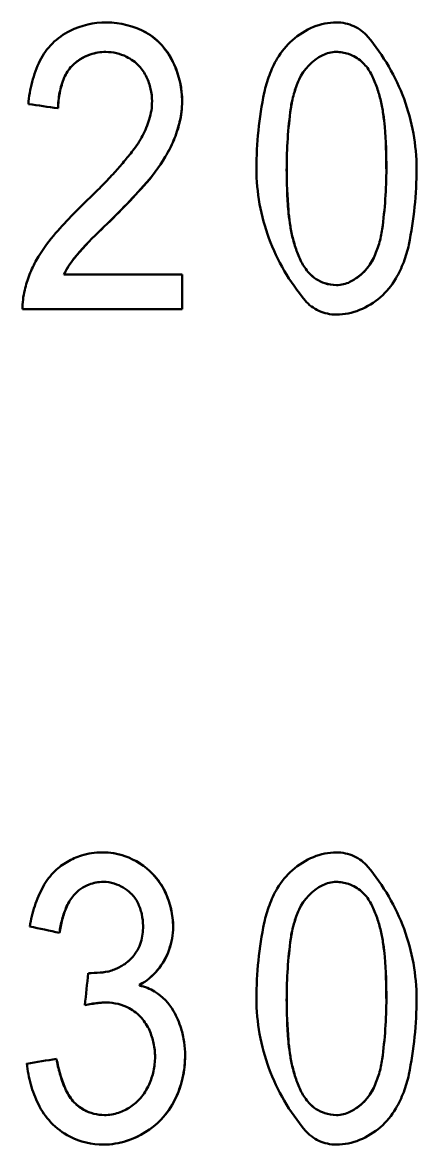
# Model space of a CAD drawing. Header units: millimetres. Extents: x -2015 to 3360, y -4745 to 2376.
# Drawn here: x 922.02 to 926.76, y 1777.64 to 1791.13 of the extents above; entities that cross this region are included whole.
import ezdxf

# ---------------------------------------------------------------- set-up
doc = ezdxf.new("R2010")
doc.units = ezdxf.units.MM
doc.header["$LTSCALE"] = 8
doc.layers.add('Visible (ISO)', color=7, linetype='Continuous', lineweight=50)

msp = doc.modelspace()

# ---------------------------------------------------------------- linework, layer by layer
at = {"layer": 'Visible (ISO)'}
for p, q in [((923.032, 1791.134), (923.031, 1791.134)), ((925.795, 1791.134), (925.795, 1791.134)), ((922.451, 1790.103), (922.449, 1790.103)), ((923.94, 1788.105), (922.521, 1788.105)), ((923.94, 1788.105), (923.94, 1787.686)), ((923.941, 1788.105), (923.94, 1788.105)), ((923.941, 1788.105), (923.941, 1787.686)), ((922.022, 1787.686), (923.94, 1787.686)), ((923.941, 1787.686), (923.94, 1787.686)), ((922.982, 1781.156), (922.98, 1781.156)), ((925.795, 1781.156), (925.795, 1781.156)), ((922.469, 1780.189), (922.467, 1780.189)), ((923.432, 1779.565), (923.43, 1779.565)), ((923.43, 1779.565), (923.43, 1779.555)), ((923.432, 1779.555), (923.43, 1779.555)), ((923.432, 1779.565), (923.432, 1779.555)), ((922.773, 1779.319), (922.771, 1779.319)), ((922.433, 1778.674), (922.431, 1778.674)), ((922.997, 1777.643), (922.995, 1777.643))]:
    msp.add_line(p, q, dxfattribs=at)
for centre, major_axis, ratio, start_param, end_param in [((926.051, 1790.127), (-19.541, 2.58), 0.025565, 1.370213, 1.388801), ((919.912, 1789.375), (0.006, 6.485), 0.999795, 4.713418, 4.790933), ((919.908, 1789.375), (0.006, 6.488), 0.999795, 4.713418, 4.790893), ((931.405, 1789.375), (-0.003, -6.213), 0.999215, 4.712978, 4.793217), ((931.409, 1789.375), (-0.003, -6.216), 0.999215, 4.712978, 4.793175), ((925.778, 1788.262), (-0.354, 0.04), 0.799462, 1.307883, 1.709568), ((925.778, 1788.262), (-0.354, 0.04), 0.800062, 1.308109, 1.709422), ((923.01, 1780.51), (-0.357, 0.042), 0.808121, 4.481961, 4.855315), ((926.15, 1780.227), (-19.807, 4.125), 0.03961, 1.373673, 1.39202), ((923.101, 1780.148), (-0.224, -0.311), 0.90059, 1.676169, 1.956013), ((919.912, 1779.397), (0.006, 6.485), 0.999795, 4.713418, 4.790933), ((919.908, 1779.397), (0.006, 6.488), 0.999795, 4.713418, 4.790893), ((1095.467, 1780.282), (-143.021, -1293.611), 0.131821, 4.727408, 4.727707), ((922.846, 1781.513), (-1.924, -0.232), 0.931827, 1.442276, 1.514808), ((922.908, 1780.349), (-0.685, -0.028), 0.933597, 1.599761, 1.729498), ((922.908, 1780.464), (-0.176, -0.735), 0.986548, 0.300635, 0.389759), ((922.968, 1780.062), (-0.372, -0.007), 0.933288, 1.75277, 1.953927), ((931.405, 1779.397), (-0.003, -6.213), 0.999215, 4.712978, 4.793217), ((931.409, 1779.397), (-0.003, -6.216), 0.999215, 4.712978, 4.793175), ((923.173, 1777.753), (-1.718, 0.154), 0.930702, 4.937886, 5.030563), ((923.176, 1777.5), (-0.999, 1.576), 0.98491, 5.845333, 5.931634), ((923.037, 1778.491), (-0.24, 0.827), 0.987322, 6.004242, 6.124003), ((926.082, 1778.645), (19.623, 3.124), 0.030859, 1.753006, 1.771519), ((925.778, 1778.284), (-0.354, 0.04), 0.799462, 1.307883, 1.709568), ((925.778, 1778.284), (-0.354, 0.04), 0.800062, 1.308109, 1.709422)]:
    msp.add_ellipse(centre, major_axis=major_axis, ratio=ratio, start_param=start_param, end_param=end_param, dxfattribs=at)
for points in [[(922.594, 1791.033), (922.728, 1791.099), (922.879, 1791.134), (923.031, 1791.134)], [(923.031, 1791.134), (923.197, 1791.134), (923.363, 1791.091), (923.506, 1791.012)], [(923.032, 1791.134), (923.198, 1791.134), (923.364, 1791.091), (923.507, 1791.012)], [(922.381, 1790.881), (922.443, 1790.942), (922.515, 1790.993), (922.594, 1791.033)], [(923.506, 1791.012), (923.58, 1790.971), (923.646, 1790.918), (923.7, 1790.855)], [(923.507, 1791.012), (923.581, 1790.971), (923.647, 1790.918), (923.701, 1790.855)], [(922.232, 1790.673), (922.269, 1790.749), (922.32, 1790.82), (922.381, 1790.881)], [(923.7, 1790.855), (923.759, 1790.786), (923.808, 1790.71), (923.844, 1790.629)], [(923.701, 1790.855), (923.76, 1790.786), (923.809, 1790.71), (923.845, 1790.629)], [(922.837, 1790.748), (922.753, 1790.72), (922.677, 1790.672), (922.617, 1790.61)], [(925.631, 1790.741), (925.504, 1790.676), (925.402, 1790.57), (925.346, 1790.446)], [(925.632, 1790.741), (925.504, 1790.676), (925.402, 1790.57), (925.346, 1790.446)], [(926.128, 1790.633), (926.088, 1790.677), (926.039, 1790.712), (925.984, 1790.737)], [(923.845, 1790.629), (923.908, 1790.488), (923.941, 1790.335), (923.941, 1790.182)], [(923.737, 1789.516), (923.663, 1789.393), (923.576, 1789.276), (923.478, 1789.168)], [(923.738, 1789.516), (923.664, 1789.393), (923.577, 1789.276), (923.48, 1789.168)], [(923.48, 1789.168), (923.306, 1788.976), (923.124, 1788.79), (922.935, 1788.611)], [(922.395, 1788.569), (922.532, 1788.728), (922.678, 1788.881), (922.831, 1789.027)], [(922.192, 1788.28), (922.25, 1788.382), (922.318, 1788.479), (922.395, 1788.569)], [(922.934, 1788.611), (922.829, 1788.512), (922.73, 1788.406), (922.64, 1788.294)], [(922.935, 1788.611), (922.83, 1788.512), (922.732, 1788.406), (922.642, 1788.294)], [(925.984, 1788.028), (926.099, 1788.092), (926.191, 1788.19), (926.243, 1788.304)], [(925.465, 1788.122), (925.515, 1788.066), (925.582, 1788.023), (925.656, 1787.999)], [(923.251, 1781.111), (923.38, 1781.067), (923.497, 1780.992), (923.588, 1780.896)], [(923.252, 1781.111), (923.381, 1781.067), (923.498, 1780.992), (923.589, 1780.896)], [(922.269, 1780.743), (922.307, 1780.814), (922.356, 1780.878), (922.415, 1780.934)], [(923.588, 1780.896), (923.647, 1780.832), (923.696, 1780.761), (923.734, 1780.684)], [(923.589, 1780.896), (923.648, 1780.832), (923.698, 1780.761), (923.735, 1780.684)], [(922.824, 1780.77), (922.752, 1780.743), (922.689, 1780.699), (922.641, 1780.642)], [(925.631, 1780.763), (925.504, 1780.698), (925.402, 1780.592), (925.346, 1780.468)], [(925.632, 1780.763), (925.504, 1780.698), (925.402, 1780.592), (925.346, 1780.468)], [(926.128, 1780.655), (926.088, 1780.699), (926.039, 1780.734), (925.984, 1780.759)], [(923.735, 1780.684), (923.799, 1780.551), (923.833, 1780.405), (923.833, 1780.259)], [(923.646, 1779.742), (923.588, 1779.67), (923.514, 1779.609), (923.43, 1779.565)], [(923.648, 1779.742), (923.59, 1779.67), (923.516, 1779.609), (923.432, 1779.565)], [(923.608, 1779.483), (923.705, 1779.425), (923.785, 1779.343), (923.838, 1779.248)], [(923.609, 1779.483), (923.706, 1779.425), (923.786, 1779.343), (923.839, 1779.248)], [(923.305, 1779.282), (923.222, 1779.327), (923.126, 1779.351), (923.03, 1779.351)], [(923.977, 1778.711), (923.977, 1778.53), (923.935, 1778.349), (923.855, 1778.183)], [(925.984, 1778.05), (926.099, 1778.114), (926.191, 1778.212), (926.243, 1778.326)], [(923.854, 1778.183), (923.812, 1778.096), (923.755, 1778.015), (923.687, 1777.944)], [(923.855, 1778.183), (923.813, 1778.096), (923.756, 1778.015), (923.688, 1777.944)], [(922.364, 1777.91), (922.303, 1777.976), (922.252, 1778.05), (922.213, 1778.129)], [(922.76, 1778.061), (922.834, 1778.02), (922.921, 1777.998), (923.008, 1777.998)], [(925.465, 1778.144), (925.515, 1778.088), (925.582, 1778.045), (925.656, 1778.021)], [(922.591, 1777.739), (922.505, 1777.783), (922.428, 1777.841), (922.364, 1777.91)], [(923.687, 1777.944), (923.575, 1777.828), (923.431, 1777.739), (923.274, 1777.687)], [(923.688, 1777.944), (923.576, 1777.828), (923.433, 1777.739), (923.275, 1777.687)], [(922.995, 1777.643), (922.855, 1777.643), (922.714, 1777.677), (922.591, 1777.739)]]:
    msp.add_open_spline(points, degree=3, dxfattribs=at)
for points, knots in [([(925.519, 1791.079), (925.562, 1791.097), (925.608, 1791.11), (925.7, 1791.129), (925.747, 1791.134), (925.795, 1791.134)], [0, 0, 0, 0, 0.014091, 0.014091, 0.02827231, 0.02827231, 0.02827231, 0.02827231]), ([(925.795, 1791.134), (925.831, 1791.134), (925.867, 1791.13), (925.938, 1791.115), (925.972, 1791.103), (926.037, 1791.074), (926.068, 1791.056), (926.124, 1791.013), (926.15, 1790.989), (926.172, 1790.962)], [0, 0, 0, 0, 0.01087225, 0.01087225, 0.02166283, 0.02166283, 0.03231179, 0.03231179, 0.04278236, 0.04278236, 0.04278236, 0.04278236]), ([(925.083, 1790.699), (925.131, 1790.783), (925.194, 1790.858), (925.342, 1790.987), (925.427, 1791.04), (925.519, 1791.079)], [0, 0, 0, 0, 0.02907119, 0.02907119, 0.05883924, 0.05883924, 0.05883924, 0.05883924]), ([(926.172, 1790.962), (926.266, 1790.85), (926.35, 1790.73), (926.496, 1790.479), (926.557, 1790.349), (926.657, 1790.079), (926.694, 1789.941), (926.745, 1789.66), (926.758, 1789.518), (926.758, 1789.375)], [0, 0, 0, 0, 0.043807, 0.043807, 0.0870851, 0.0870851, 0.1299533, 0.1299533, 0.172765, 0.172765, 0.172765, 0.172765]), ([(922.836, 1790.748), (922.794, 1790.734), (922.754, 1790.715), (922.68, 1790.668), (922.645, 1790.641), (922.615, 1790.61)], [0, 0, 0, 0, 0.01338593, 0.01338593, 0.02654888, 0.02654888, 0.02654888, 0.02654888]), ([(923.022, 1790.779), (922.99, 1790.779), (922.959, 1790.777), (922.896, 1790.766), (922.865, 1790.759), (922.836, 1790.748)], [0, 0, 0, 0, 0.00962828, 0.00962828, 0.01921426, 0.01921426, 0.01921426, 0.01921426]), ([(923.022, 1790.779), (922.991, 1790.779), (922.96, 1790.777), (922.898, 1790.766), (922.867, 1790.759), (922.837, 1790.748)], [0.0001548, 0.0001548, 0.0001548, 0.0001548, 0.00962323, 0.00962323, 0.01920444, 0.01920444, 0.01920444, 0.01920444]), ([(923.273, 1790.721), (923.235, 1790.74), (923.194, 1790.754), (923.109, 1790.774), (923.065, 1790.779), (923.022, 1790.779)], [0, 0, 0, 0, 0.01308837, 0.01308837, 0.02628529, 0.02628529, 0.02628529, 0.02628529]), ([(923.421, 1790.611), (923.4, 1790.634), (923.377, 1790.654), (923.328, 1790.691), (923.301, 1790.707), (923.273, 1790.721)], [0, 0, 0, 0, 0.00923096, 0.00923096, 0.01858811, 0.01858811, 0.01858811, 0.01858811]), ([(925.792, 1790.779), (925.764, 1790.779), (925.736, 1790.776), (925.682, 1790.763), (925.656, 1790.754), (925.631, 1790.741)], [0, 0, 0, 0, 0.00835341, 0.00835341, 0.01663391, 0.01663391, 0.01663391, 0.01663391]), ([(925.792, 1790.779), (925.764, 1790.779), (925.736, 1790.776), (925.682, 1790.763), (925.656, 1790.754), (925.632, 1790.741)], [0, 0, 0, 0, 0.00834912, 0.00834912, 0.01662582, 0.01662582, 0.01662582, 0.01662582]), ([(925.94, 1790.755), (925.916, 1790.763), (925.892, 1790.769), (925.842, 1790.777), (925.817, 1790.779), (925.792, 1790.779)], [0, 0, 0, 0, 0.00749917, 0.00749917, 0.01503178, 0.01503178, 0.01503178, 0.01503178]), ([(926.128, 1790.633), (926.103, 1790.661), (926.074, 1790.685), (926.01, 1790.726), (925.976, 1790.743), (925.94, 1790.755)], [0, 0, 0, 0, 0.01121573, 0.01121573, 0.02263574, 0.02263574, 0.02263574, 0.02263574]), ([(922.093, 1790.151), (922.099, 1790.241), (922.114, 1790.331), (922.161, 1790.506), (922.193, 1790.591), (922.232, 1790.673)], [0, 0, 0, 0, 0.02710027, 0.02710027, 0.05439529, 0.05439529, 0.05439529, 0.05439529]), ([(922.615, 1790.61), (922.596, 1790.589), (922.578, 1790.567), (922.547, 1790.52), (922.534, 1790.496), (922.523, 1790.47)], [0, 0, 0, 0, 0.00850031, 0.00850031, 0.01688808, 0.01688808, 0.01688808, 0.01688808]), ([(922.617, 1790.61), (922.597, 1790.589), (922.58, 1790.567), (922.549, 1790.52), (922.536, 1790.496), (922.525, 1790.47)], [0, 0, 0, 0, 0.00849854, 0.00849854, 0.01688529, 0.01688529, 0.01688529, 0.01688529]), ([(923.513, 1790.477), (923.502, 1790.501), (923.488, 1790.525), (923.457, 1790.57), (923.44, 1790.591), (923.421, 1790.611)], [0, 0, 0, 0, 0.00815574, 0.00815574, 0.01640368, 0.01640368, 0.01640368, 0.01640368]), ([(923.94, 1790.182), (923.94, 1790.259), (923.932, 1790.336), (923.899, 1790.486), (923.875, 1790.559), (923.844, 1790.629)], [-0.04608364, -0.04608364, -0.04608364, -0.04608364, -0.02304046, -0.02304046, 0, 0, 0, 0]), ([(924.927, 1790.288), (924.942, 1790.36), (924.963, 1790.43), (925.015, 1790.568), (925.046, 1790.635), (925.083, 1790.699)], [0, 0, 0, 0, 0.02195878, 0.02195878, 0.04409052, 0.04409052, 0.04409052, 0.04409052]), ([(926.22, 1790.499), (926.208, 1790.523), (926.194, 1790.547), (926.164, 1790.592), (926.147, 1790.613), (926.128, 1790.633)], [0, 0, 0, 0, 0.00814539, 0.00814539, 0.01637582, 0.01637582, 0.01637582, 0.01637582]), ([(926.22, 1790.499), (926.208, 1790.523), (926.194, 1790.547), (926.164, 1790.592), (926.146, 1790.613), (926.128, 1790.633)], [0, 0, 0, 0, 0.00814431, 0.00814431, 0.0163731, 0.0163731, 0.0163731, 0.0163731]), ([(922.523, 1790.47), (922.499, 1790.412), (922.481, 1790.351), (922.456, 1790.228), (922.45, 1790.165), (922.449, 1790.103)], [0, 0, 0, 0, 0.0189399, 0.0189399, 0.03777382, 0.03777382, 0.03777382, 0.03777382]), ([(922.525, 1790.47), (922.501, 1790.412), (922.483, 1790.351), (922.458, 1790.228), (922.451, 1790.165), (922.451, 1790.103)], [0, 0, 0, 0, 0.01893879, 0.01893879, 0.03777238, 0.03777238, 0.03777238, 0.03777238]), ([(923.579, 1790.187), (923.579, 1790.237), (923.574, 1790.286), (923.551, 1790.384), (923.535, 1790.432), (923.513, 1790.477)], [0, 0, 0, 0, 0.01497135, 0.01497135, 0.03004836, 0.03004836, 0.03004836, 0.03004836]), ([(925.346, 1790.446), (925.321, 1790.39), (925.3, 1790.333), (925.267, 1790.217), (925.254, 1790.157), (925.246, 1790.098)], [0, 0, 0, 0, 0.0182188, 0.0182188, 0.03633571, 0.03633571, 0.03633571, 0.03633571]), ([(925.346, 1790.446), (925.322, 1790.39), (925.301, 1790.333), (925.267, 1790.217), (925.255, 1790.157), (925.247, 1790.098)], [0, 0, 0, 0, 0.01821749, 0.01821749, 0.03633384, 0.03633384, 0.03633384, 0.03633384]), ([(926.328, 1790.19), (926.316, 1790.244), (926.301, 1790.296), (926.265, 1790.399), (926.244, 1790.45), (926.22, 1790.499)], [0, 0, 0, 0, 0.01633595, 0.01633595, 0.03276173, 0.03276173, 0.03276173, 0.03276173]), ([(926.328, 1790.19), (926.316, 1790.244), (926.301, 1790.296), (926.265, 1790.399), (926.244, 1790.45), (926.22, 1790.499)], [0, 0, 0, 0, 0.01633527, 0.01633527, 0.03275973, 0.03275973, 0.03275973, 0.03275973]), ([(923.546, 1789.968), (923.557, 1790.004), (923.565, 1790.04), (923.577, 1790.113), (923.579, 1790.15), (923.579, 1790.187)], [0, 0, 0, 0, 0.01110487, 0.01110487, 0.02217261, 0.02217261, 0.02217261, 0.02217261]), ([(923.909, 1789.928), (923.91, 1789.935), (923.912, 1789.943), (923.931, 1790.026), (923.94, 1790.104), (923.94, 1790.182)], [-0.02572457, -0.02572457, -0.02572457, -0.02572457, -0.02338672, -0.02338672, 0, 0, 0, 0]), ([(923.941, 1790.182), (923.941, 1790.139), (923.938, 1790.096), (923.928, 1790.011), (923.92, 1789.969), (923.91, 1789.928)], [0, 0, 0, 0, 0.01285778, 0.01285778, 0.02571522, 0.02571522, 0.02571522, 0.02571522]), ([(924.834, 1789.375), (924.834, 1789.528), (924.842, 1789.681), (924.873, 1789.986), (924.896, 1790.138), (924.927, 1790.288)], [0, 0, 0, 0, 0.04594796, 0.04594796, 0.09196619, 0.09196619, 0.09196619, 0.09196619]), ([(926.375, 1789.877), (926.371, 1789.93), (926.365, 1789.982), (926.35, 1790.087), (926.34, 1790.139), (926.328, 1790.19)], [0, 0, 0, 0, 0.01585173, 0.01585173, 0.03170337, 0.03170337, 0.03170337, 0.03170337]), ([(926.375, 1789.877), (926.371, 1789.93), (926.365, 1789.982), (926.349, 1790.087), (926.34, 1790.139), (926.328, 1790.19)], [0, 0, 0, 0, 0.01585153, 0.01585153, 0.03170296, 0.03170296, 0.03170296, 0.03170296]), ([(925.246, 1790.098), (925.23, 1789.978), (925.217, 1789.858), (925.201, 1789.617), (925.197, 1789.496), (925.197, 1789.375)], [0, 0, 0, 0, 0.0362469, 0.0362469, 0.07249386, 0.07249386, 0.07249386, 0.07249386]), ([(925.247, 1790.098), (925.23, 1789.978), (925.218, 1789.858), (925.201, 1789.617), (925.197, 1789.496), (925.197, 1789.375)], [0, 0, 0, 0, 0.03624663, 0.03624663, 0.07249332, 0.07249332, 0.07249332, 0.07249332]), ([(923.349, 1789.593), (923.393, 1789.649), (923.432, 1789.709), (923.498, 1789.835), (923.525, 1789.901), (923.546, 1789.968)], [0, 0, 0, 0, 0.02148823, 0.02148823, 0.04273444, 0.04273444, 0.04273444, 0.04273444]), ([(923.909, 1789.928), (923.891, 1789.856), (923.867, 1789.785), (923.81, 1789.647), (923.776, 1789.581), (923.737, 1789.516)], [0, 0, 0, 0, 0.02228435, 0.02228435, 0.04474709, 0.04474709, 0.04474709, 0.04474709]), ([(923.91, 1789.928), (923.892, 1789.856), (923.868, 1789.785), (923.811, 1789.647), (923.777, 1789.581), (923.738, 1789.516)], [0, 0, 0, 0, 0.02228313, 0.02228313, 0.04474331, 0.04474331, 0.04474331, 0.04474331]), ([(923.129, 1789.331), (923.167, 1789.373), (923.204, 1789.416), (923.278, 1789.504), (923.314, 1789.548), (923.349, 1789.593)], [0, 0, 0, 0, 0.0171785, 0.0171785, 0.03435672, 0.03435672, 0.03435672, 0.03435672]), ([(925.418, 1787.792), (925.325, 1787.904), (925.241, 1788.023), (925.096, 1788.274), (925.034, 1788.404), (924.935, 1788.673), (924.897, 1788.81), (924.847, 1789.091), (924.834, 1789.233), (924.834, 1789.375)], [0, 0, 0, 0, 0.0436851, 0.0436851, 0.0868429, 0.0868429, 0.129592, 0.129592, 0.1722832, 0.1722832, 0.1722832, 0.1722832]), ([(926.345, 1788.648), (926.361, 1788.768), (926.374, 1788.889), (926.391, 1789.132), (926.395, 1789.253), (926.395, 1789.375)], [0, 0, 0, 0, 0.0364797, 0.0364797, 0.07295946, 0.07295946, 0.07295946, 0.07295946]), ([(926.345, 1788.648), (926.361, 1788.768), (926.374, 1788.889), (926.39, 1789.132), (926.395, 1789.253), (926.395, 1789.375)], [0, 0, 0, 0, 0.03647941, 0.03647941, 0.0729589, 0.0729589, 0.0729589, 0.0729589]), ([(926.758, 1789.375), (926.758, 1789.222), (926.75, 1789.069), (926.719, 1788.764), (926.696, 1788.613), (926.665, 1788.462)], [0, 0, 0, 0, 0.04591624, 0.04591624, 0.09190288, 0.09190288, 0.09190288, 0.09190288]), ([(922.831, 1789.027), (922.883, 1789.076), (922.934, 1789.126), (923.033, 1789.227), (923.081, 1789.279), (923.129, 1789.331)], [0, 0, 0, 0, 0.02143745, 0.02143745, 0.04281562, 0.04281562, 0.04281562, 0.04281562]), ([(923.478, 1789.168), (923.391, 1789.072), (923.302, 1788.977), (923.121, 1788.792), (923.028, 1788.701), (922.934, 1788.611)], [0, 0, 0, 0, 0.03910221, 0.03910221, 0.07833304, 0.07833304, 0.07833304, 0.07833304]), ([(925.217, 1788.877), (925.221, 1788.825), (925.227, 1788.773), (925.243, 1788.669), (925.253, 1788.617), (925.264, 1788.566)], [0, 0, 0, 0, 0.01574971, 0.01574971, 0.03149932, 0.03149932, 0.03149932, 0.03149932]), ([(925.217, 1788.877), (925.222, 1788.825), (925.228, 1788.773), (925.243, 1788.669), (925.253, 1788.617), (925.265, 1788.566)], [0, 0, 0, 0, 0.0157495, 0.0157495, 0.0314989, 0.0314989, 0.0314989, 0.0314989]), ([(925.264, 1788.566), (925.276, 1788.513), (925.291, 1788.46), (925.328, 1788.357), (925.349, 1788.306), (925.373, 1788.257)], [0, 0, 0, 0, 0.01636565, 0.01636565, 0.03281947, 0.03281947, 0.03281947, 0.03281947]), ([(925.265, 1788.566), (925.277, 1788.513), (925.292, 1788.46), (925.328, 1788.357), (925.349, 1788.306), (925.373, 1788.257)], [0, 0, 0, 0, 0.01636497, 0.01636497, 0.03281748, 0.03281748, 0.03281748, 0.03281748]), ([(926.243, 1788.304), (926.269, 1788.358), (926.29, 1788.415), (926.324, 1788.53), (926.336, 1788.588), (926.345, 1788.648)], [0, 0, 0, 0, 0.01805894, 0.01805894, 0.03601173, 0.03601173, 0.03601173, 0.03601173]), ([(926.244, 1788.304), (926.269, 1788.358), (926.29, 1788.415), (926.324, 1788.53), (926.337, 1788.588), (926.345, 1788.648)], [0, 0, 0, 0, 0.0180603, 0.0180603, 0.03601367, 0.03601367, 0.03601367, 0.03601367]), ([(926.665, 1788.462), (926.65, 1788.391), (926.629, 1788.321), (926.577, 1788.184), (926.546, 1788.118), (926.509, 1788.054)], [0, 0, 0, 0, 0.02187074, 0.02187074, 0.0439155, 0.0439155, 0.0439155, 0.0439155]), ([(922.64, 1788.294), (922.617, 1788.265), (922.595, 1788.235), (922.555, 1788.171), (922.537, 1788.138), (922.521, 1788.105)], [0, 0, 0, 0, 0.01133167, 0.01133167, 0.02256835, 0.02256835, 0.02256835, 0.02256835]), ([(922.642, 1788.294), (922.618, 1788.265), (922.596, 1788.235), (922.556, 1788.171), (922.538, 1788.138), (922.523, 1788.105)], [0, 0, 0, 0, 0.0113296, 0.0113296, 0.02256486, 0.02256486, 0.02256486, 0.02256486]), ([(925.958, 1788.014), (926.02, 1788.045), (926.078, 1788.087), (926.175, 1788.185), (926.215, 1788.242), (926.244, 1788.304)], [0, 0, 0, 0, 0.02103243, 0.02103243, 0.04155381, 0.04155381, 0.04155381, 0.04155381]), ([(922.049, 1787.915), (922.064, 1787.979), (922.083, 1788.041), (922.131, 1788.163), (922.16, 1788.223), (922.192, 1788.28)], [0, 0, 0, 0, 0.01964916, 0.01964916, 0.03944538, 0.03944538, 0.03944538, 0.03944538]), ([(925.373, 1788.257), (925.385, 1788.232), (925.398, 1788.209), (925.429, 1788.164), (925.446, 1788.142), (925.465, 1788.122)], [0, 0, 0, 0, 0.00816866, 0.00816866, 0.016422, 0.016422, 0.016422, 0.016422]), ([(925.373, 1788.257), (925.385, 1788.232), (925.399, 1788.209), (925.429, 1788.164), (925.446, 1788.142), (925.465, 1788.122)], [0, 0, 0, 0, 0.00816759, 0.00816759, 0.01641929, 0.01641929, 0.01641929, 0.01641929]), ([(925.465, 1788.122), (925.49, 1788.094), (925.519, 1788.069), (925.584, 1788.028), (925.619, 1788.011), (925.655, 1787.999)], [0, 0, 0, 0, 0.01135824, 0.01135824, 0.0229261, 0.0229261, 0.0229261, 0.0229261]), ([(926.509, 1788.054), (926.461, 1787.97), (926.398, 1787.895), (926.25, 1787.767), (926.165, 1787.715), (926.073, 1787.677)], [0, 0, 0, 0, 0.02895113, 0.02895113, 0.05859624, 0.05859624, 0.05859624, 0.05859624]), ([(922.022, 1787.686), (922.022, 1787.724), (922.024, 1787.763), (922.033, 1787.84), (922.04, 1787.878), (922.049, 1787.915)], [0, 0, 0, 0, 0.01157759, 0.01157759, 0.02315493, 0.02315493, 0.02315493, 0.02315493]), ([(925.796, 1787.976), (925.824, 1787.976), (925.852, 1787.979), (925.906, 1787.992), (925.933, 1788.001), (925.958, 1788.014)], [0, 0, 0, 0, 0.00840975, 0.00840975, 0.01674845, 0.01674845, 0.01674845, 0.01674845]), ([(925.795, 1787.621), (925.759, 1787.621), (925.722, 1787.625), (925.652, 1787.64), (925.618, 1787.652), (925.553, 1787.681), (925.522, 1787.699), (925.466, 1787.741), (925.44, 1787.765), (925.418, 1787.792)], [0, 0, 0, 0, 0.01084531, 0.01084531, 0.02160922, 0.02160922, 0.03223192, 0.03223192, 0.04267677, 0.04267677, 0.04267677, 0.04267677]), ([(926.073, 1787.677), (926.029, 1787.658), (925.984, 1787.645), (925.89, 1787.626), (925.842, 1787.621), (925.795, 1787.621)], [0, 0, 0, 0, 0.0142434, 0.0142434, 0.02857688, 0.02857688, 0.02857688, 0.02857688]), ([(922.73, 1781.117), (922.77, 1781.13), (922.812, 1781.14), (922.895, 1781.152), (922.938, 1781.156), (922.98, 1781.156)], [0, 0, 0, 0, 0.01282354, 0.01282354, 0.02569586, 0.02569586, 0.02569586, 0.02569586]), ([(922.98, 1781.156), (923.026, 1781.156), (923.072, 1781.152), (923.163, 1781.137), (923.208, 1781.126), (923.251, 1781.111)], [0, 0, 0, 0, 0.01397682, 0.01397682, 0.02789248, 0.02789248, 0.02789248, 0.02789248]), ([(922.982, 1781.156), (923.028, 1781.156), (923.074, 1781.152), (923.164, 1781.137), (923.209, 1781.126), (923.252, 1781.111)], [0, 0, 0, 0, 0.01396928, 0.01396928, 0.02787779, 0.02787779, 0.02787779, 0.02787779]), ([(925.519, 1781.1), (925.562, 1781.119), (925.608, 1781.132), (925.7, 1781.151), (925.747, 1781.156), (925.795, 1781.156)], [0, 0, 0, 0, 0.014091, 0.014091, 0.02827231, 0.02827231, 0.02827231, 0.02827231]), ([(925.795, 1781.156), (925.831, 1781.156), (925.867, 1781.152), (925.938, 1781.137), (925.972, 1781.125), (926.037, 1781.096), (926.068, 1781.078), (926.124, 1781.035), (926.15, 1781.011), (926.172, 1780.984)], [0, 0, 0, 0, 0.01087225, 0.01087225, 0.02166283, 0.02166283, 0.03231179, 0.03231179, 0.04278236, 0.04278236, 0.04278236, 0.04278236]), ([(922.415, 1780.934), (922.459, 1780.976), (922.509, 1781.012), (922.615, 1781.074), (922.671, 1781.099), (922.73, 1781.117)], [0, 0, 0, 0, 0.01843713, 0.01843713, 0.03716213, 0.03716213, 0.03716213, 0.03716213]), ([(925.083, 1780.721), (925.131, 1780.805), (925.194, 1780.88), (925.342, 1781.009), (925.427, 1781.062), (925.519, 1781.1)], [0, 0, 0, 0, 0.02907119, 0.02907119, 0.05883924, 0.05883924, 0.05883924, 0.05883924]), ([(926.172, 1780.984), (926.266, 1780.872), (926.35, 1780.752), (926.496, 1780.501), (926.557, 1780.371), (926.657, 1780.101), (926.694, 1779.963), (926.745, 1779.682), (926.758, 1779.54), (926.758, 1779.397)], [0, 0, 0, 0, 0.043807, 0.043807, 0.0870851, 0.0870851, 0.1299533, 0.1299533, 0.172765, 0.172765, 0.172765, 0.172765]), ([(922.111, 1780.266), (922.124, 1780.349), (922.143, 1780.431), (922.197, 1780.591), (922.23, 1780.669), (922.269, 1780.743)], [0, 0, 0, 0, 0.02523531, 0.02523531, 0.05066404, 0.05066404, 0.05066404, 0.05066404]), ([(922.822, 1780.77), (922.787, 1780.757), (922.753, 1780.739), (922.691, 1780.696), (922.663, 1780.671), (922.639, 1780.642)], [0, 0, 0, 0, 0.01151194, 0.01151194, 0.0228154, 0.0228154, 0.0228154, 0.0228154]), ([(922.992, 1780.801), (922.963, 1780.801), (922.934, 1780.799), (922.877, 1780.788), (922.849, 1780.78), (922.822, 1780.77)], [0, 0, 0, 0, 0.0087998, 0.0087998, 0.01755318, 0.01755318, 0.01755318, 0.01755318]), ([(922.992, 1780.801), (922.964, 1780.801), (922.935, 1780.798), (922.879, 1780.788), (922.851, 1780.78), (922.824, 1780.77)], [0.00015641, 0.00015641, 0.00015641, 0.00015641, 0.00879522, 0.00879522, 0.01754432, 0.01754432, 0.01754432, 0.01754432]), ([(923.326, 1780.662), (923.298, 1780.689), (923.266, 1780.713), (923.198, 1780.753), (923.162, 1780.769), (923.124, 1780.781)], [0, 0, 0, 0, 0.0118357, 0.0118357, 0.02386304, 0.02386304, 0.02386304, 0.02386304]), ([(925.792, 1780.801), (925.764, 1780.801), (925.736, 1780.798), (925.682, 1780.785), (925.656, 1780.775), (925.631, 1780.763)], [0, 0, 0, 0, 0.00835341, 0.00835341, 0.01663391, 0.01663391, 0.01663391, 0.01663391]), ([(925.792, 1780.801), (925.764, 1780.801), (925.736, 1780.798), (925.682, 1780.785), (925.656, 1780.775), (925.632, 1780.763)], [0, 0, 0, 0, 0.00834912, 0.00834912, 0.01662582, 0.01662582, 0.01662582, 0.01662582]), ([(925.94, 1780.777), (925.916, 1780.785), (925.892, 1780.791), (925.842, 1780.799), (925.817, 1780.801), (925.792, 1780.801)], [0, 0, 0, 0, 0.00749917, 0.00749917, 0.01503178, 0.01503178, 0.01503178, 0.01503178]), ([(926.128, 1780.655), (926.103, 1780.683), (926.074, 1780.707), (926.01, 1780.748), (925.976, 1780.765), (925.94, 1780.777)], [0, 0, 0, 0, 0.01121573, 0.01121573, 0.02263574, 0.02263574, 0.02263574, 0.02263574]), ([(922.639, 1780.642), (922.621, 1780.622), (922.605, 1780.6), (922.576, 1780.554), (922.564, 1780.53), (922.553, 1780.505)], [0, 0, 0, 0, 0.00822229, 0.00822229, 0.01635883, 0.01635883, 0.01635883, 0.01635883]), ([(922.641, 1780.642), (922.623, 1780.622), (922.607, 1780.6), (922.578, 1780.554), (922.565, 1780.53), (922.555, 1780.505)], [0, 0, 0, 0, 0.00822075, 0.00822075, 0.01635632, 0.01635632, 0.01635632, 0.01635632]), ([(923.407, 1780.551), (923.397, 1780.572), (923.385, 1780.592), (923.358, 1780.629), (923.343, 1780.646), (923.326, 1780.662)], [0, 0, 0, 0, 0.00685956, 0.00685956, 0.01380998, 0.01380998, 0.01380998, 0.01380998]), ([(923.734, 1780.684), (923.766, 1780.618), (923.79, 1780.548), (923.823, 1780.405), (923.832, 1780.332), (923.832, 1780.259)], [0, 0, 0, 0, 0.02210341, 0.02210341, 0.04404756, 0.04404756, 0.04404756, 0.04404756]), ([(924.927, 1780.31), (924.942, 1780.382), (924.963, 1780.452), (925.015, 1780.59), (925.046, 1780.657), (925.083, 1780.721)], [0, 0, 0, 0, 0.02195878, 0.02195878, 0.04409052, 0.04409052, 0.04409052, 0.04409052]), ([(926.22, 1780.521), (926.208, 1780.545), (926.194, 1780.569), (926.164, 1780.614), (926.147, 1780.635), (926.128, 1780.655)], [0, 0, 0, 0, 0.00814539, 0.00814539, 0.01637582, 0.01637582, 0.01637582, 0.01637582]), ([(926.22, 1780.521), (926.208, 1780.545), (926.194, 1780.569), (926.164, 1780.614), (926.146, 1780.635), (926.128, 1780.655)], [0, 0, 0, 0, 0.00814431, 0.00814431, 0.0163731, 0.0163731, 0.0163731, 0.0163731]), ([(922.553, 1780.505), (922.531, 1780.454), (922.513, 1780.403), (922.484, 1780.297), (922.474, 1780.243), (922.467, 1780.189)], [0, 0, 0, 0, 0.01649084, 0.01649084, 0.03289063, 0.03289063, 0.03289063, 0.03289063]), ([(922.555, 1780.505), (922.533, 1780.454), (922.515, 1780.403), (922.486, 1780.297), (922.476, 1780.243), (922.469, 1780.189)], [0, 0, 0, 0, 0.01648973, 0.01648973, 0.03288907, 0.03288907, 0.03288907, 0.03288907]), ([(923.471, 1780.271), (923.471, 1780.319), (923.466, 1780.367), (923.444, 1780.462), (923.428, 1780.508), (923.407, 1780.551)], [0, 0, 0, 0, 0.0144741, 0.0144741, 0.02905223, 0.02905223, 0.02905223, 0.02905223]), ([(925.346, 1780.468), (925.321, 1780.412), (925.3, 1780.355), (925.267, 1780.239), (925.254, 1780.179), (925.246, 1780.12)], [0, 0, 0, 0, 0.0182188, 0.0182188, 0.03633571, 0.03633571, 0.03633571, 0.03633571]), ([(925.346, 1780.468), (925.322, 1780.412), (925.301, 1780.355), (925.267, 1780.239), (925.255, 1780.179), (925.247, 1780.12)], [0, 0, 0, 0, 0.01821749, 0.01821749, 0.03633384, 0.03633384, 0.03633384, 0.03633384]), ([(926.328, 1780.212), (926.316, 1780.265), (926.301, 1780.318), (926.265, 1780.421), (926.244, 1780.472), (926.22, 1780.521)], [0, 0, 0, 0, 0.01633595, 0.01633595, 0.03276173, 0.03276173, 0.03276173, 0.03276173]), ([(926.328, 1780.212), (926.316, 1780.265), (926.301, 1780.318), (926.265, 1780.421), (926.244, 1780.472), (926.22, 1780.521)], [0, 0, 0, 0, 0.01633527, 0.01633527, 0.03275973, 0.03275973, 0.03275973, 0.03275973]), ([(923.445, 1780.078), (923.453, 1780.109), (923.46, 1780.141), (923.469, 1780.206), (923.471, 1780.238), (923.471, 1780.271)], [0, 0, 0, 0, 0.00978658, 0.00978658, 0.01957357, 0.01957357, 0.01957357, 0.01957357]), ([(923.832, 1780.259), (923.832, 1780.166), (923.815, 1780.074), (923.752, 1779.898), (923.705, 1779.815), (923.646, 1779.742)], [0, 0, 0, 0, 0.0278509, 0.0278509, 0.05611631, 0.05611631, 0.05611631, 0.05611631]), ([(923.833, 1780.259), (923.833, 1780.166), (923.817, 1780.074), (923.754, 1779.898), (923.707, 1779.815), (923.648, 1779.742)], [0, 0, 0, 0, 0.02785013, 0.02785013, 0.05611191, 0.05611191, 0.05611191, 0.05611191]), ([(924.834, 1779.397), (924.834, 1779.55), (924.842, 1779.703), (924.873, 1780.008), (924.896, 1780.16), (924.927, 1780.31)], [0, 0, 0, 0, 0.04594796, 0.04594796, 0.09196619, 0.09196619, 0.09196619, 0.09196619]), ([(926.375, 1779.899), (926.371, 1779.952), (926.365, 1780.004), (926.35, 1780.109), (926.34, 1780.161), (926.328, 1780.212)], [0, 0, 0, 0, 0.01585173, 0.01585173, 0.03170337, 0.03170337, 0.03170337, 0.03170337]), ([(926.375, 1779.899), (926.371, 1779.952), (926.365, 1780.004), (926.349, 1780.109), (926.34, 1780.161), (926.328, 1780.212)], [0, 0, 0, 0, 0.01585153, 0.01585153, 0.03170296, 0.03170296, 0.03170296, 0.03170296]), ([(925.246, 1780.12), (925.23, 1780), (925.217, 1779.88), (925.201, 1779.639), (925.197, 1779.518), (925.197, 1779.397)], [0, 0, 0, 0, 0.0362469, 0.0362469, 0.07249386, 0.07249386, 0.07249386, 0.07249386]), ([(925.247, 1780.12), (925.23, 1780), (925.218, 1779.88), (925.201, 1779.639), (925.197, 1779.518), (925.197, 1779.397)], [0, 0, 0, 0, 0.03624663, 0.03624663, 0.07249332, 0.07249332, 0.07249332, 0.07249332]), ([(923.306, 1779.858), (923.325, 1779.876), (923.343, 1779.895), (923.375, 1779.936), (923.39, 1779.958), (923.403, 1779.98)], [0, 0, 0, 0, 0.00791273, 0.00791273, 0.01574027, 0.01574027, 0.01574027, 0.01574027]), ([(923.113, 1779.742), (923.133, 1779.751), (923.153, 1779.759), (923.192, 1779.779), (923.211, 1779.789), (923.23, 1779.8)], [0, 0, 0, 0, 0.00660493, 0.00660493, 0.01320999, 0.01320999, 0.01320999, 0.01320999]), ([(923.23, 1779.8), (923.244, 1779.809), (923.257, 1779.817), (923.282, 1779.837), (923.294, 1779.847), (923.306, 1779.858)], [0, 0, 0, 0, 0.004774326, 0.004774326, 0.009548998, 0.009548998, 0.009548998, 0.009548998]), ([(923.43, 1779.555), (923.462, 1779.548), (923.492, 1779.538), (923.552, 1779.514), (923.581, 1779.5), (923.608, 1779.483)], [0, 0, 0, 0, 0.00973239, 0.00973239, 0.01937489, 0.01937489, 0.01937489, 0.01937489]), ([(923.432, 1779.555), (923.463, 1779.548), (923.494, 1779.538), (923.553, 1779.514), (923.582, 1779.5), (923.609, 1779.483)], [0, 0, 0, 0, 0.00972764, 0.00972764, 0.01936604, 0.01936604, 0.01936604, 0.01936604]), ([(925.418, 1777.814), (925.325, 1777.926), (925.241, 1778.045), (925.096, 1778.296), (925.034, 1778.426), (924.935, 1778.695), (924.897, 1778.832), (924.847, 1779.113), (924.834, 1779.255), (924.834, 1779.397)], [0, 0, 0, 0, 0.0436851, 0.0436851, 0.0868429, 0.0868429, 0.129592, 0.129592, 0.1722832, 0.1722832, 0.1722832, 0.1722832]), ([(926.345, 1778.67), (926.361, 1778.79), (926.374, 1778.911), (926.391, 1779.154), (926.395, 1779.275), (926.395, 1779.397)], [0, 0, 0, 0, 0.0364797, 0.0364797, 0.07295946, 0.07295946, 0.07295946, 0.07295946]), ([(926.345, 1778.67), (926.361, 1778.79), (926.374, 1778.911), (926.39, 1779.154), (926.395, 1779.275), (926.395, 1779.397)], [0, 0, 0, 0, 0.03647941, 0.03647941, 0.0729589, 0.0729589, 0.0729589, 0.0729589]), ([(926.758, 1779.397), (926.758, 1779.244), (926.75, 1779.091), (926.719, 1778.786), (926.696, 1778.634), (926.665, 1778.484)], [0, 0, 0, 0, 0.04591624, 0.04591624, 0.09190288, 0.09190288, 0.09190288, 0.09190288]), ([(923.03, 1779.351), (923.013, 1779.351), (922.996, 1779.351), (922.962, 1779.349), (922.945, 1779.347), (922.928, 1779.345)], [0, 0, 0, 0, 0.00515767, 0.00515767, 0.01031125, 0.01031125, 0.01031125, 0.01031125]), ([(923.453, 1779.165), (923.432, 1779.189), (923.409, 1779.211), (923.36, 1779.25), (923.333, 1779.267), (923.305, 1779.282)], [0, 0, 0, 0, 0.00946156, 0.00946156, 0.01905635, 0.01905635, 0.01905635, 0.01905635]), ([(923.838, 1779.248), (923.857, 1779.214), (923.874, 1779.18), (923.904, 1779.11), (923.917, 1779.074), (923.928, 1779.037)], [0, 0, 0, 0, 0.0115031, 0.0115031, 0.02293768, 0.02293768, 0.02293768, 0.02293768]), ([(923.839, 1779.248), (923.858, 1779.214), (923.875, 1779.18), (923.905, 1779.11), (923.918, 1779.074), (923.929, 1779.037)], [0, 0, 0, 0, 0.01150188, 0.01150188, 0.02293571, 0.02293571, 0.02293571, 0.02293571]), ([(923.548, 1779.017), (923.536, 1779.044), (923.522, 1779.069), (923.49, 1779.119), (923.472, 1779.143), (923.453, 1779.165)], [0, 0, 0, 0, 0.00883098, 0.00883098, 0.01775633, 0.01775633, 0.01775633, 0.01775633]), ([(923.615, 1778.698), (923.615, 1778.752), (923.61, 1778.807), (923.587, 1778.914), (923.57, 1778.966), (923.548, 1779.017)], [0, 0, 0, 0, 0.01638556, 0.01638556, 0.03287294, 0.03287294, 0.03287294, 0.03287294]), ([(923.928, 1779.037), (923.944, 1778.984), (923.956, 1778.93), (923.972, 1778.821), (923.976, 1778.766), (923.976, 1778.711)], [0, 0, 0, 0, 0.0165782, 0.0165782, 0.03310363, 0.03310363, 0.03310363, 0.03310363]), ([(923.929, 1779.037), (923.945, 1778.984), (923.957, 1778.93), (923.973, 1778.821), (923.977, 1778.766), (923.977, 1778.711)], [0, 0, 0, 0, 0.01657768, 0.01657768, 0.03310296, 0.03310296, 0.03310296, 0.03310296]), ([(925.217, 1778.899), (925.221, 1778.847), (925.227, 1778.794), (925.243, 1778.691), (925.253, 1778.639), (925.264, 1778.588)], [0, 0, 0, 0, 0.01574971, 0.01574971, 0.03149932, 0.03149932, 0.03149932, 0.03149932]), ([(925.217, 1778.899), (925.222, 1778.847), (925.228, 1778.794), (925.243, 1778.691), (925.253, 1778.639), (925.265, 1778.588)], [0, 0, 0, 0, 0.0157495, 0.0157495, 0.0314989, 0.0314989, 0.0314989, 0.0314989]), ([(923.976, 1778.711), (923.976, 1778.62), (923.966, 1778.53), (923.925, 1778.352), (923.894, 1778.266), (923.854, 1778.183)], [0, 0, 0, 0, 0.02723529, 0.02723529, 0.0546675, 0.0546675, 0.0546675, 0.0546675]), ([(922.213, 1778.129), (922.175, 1778.205), (922.145, 1778.285), (922.099, 1778.448), (922.083, 1778.531), (922.075, 1778.616)], [0, 0, 0, 0, 0.02556156, 0.02556156, 0.05093925, 0.05093925, 0.05093925, 0.05093925]), ([(922.431, 1778.674), (922.441, 1778.614), (922.455, 1778.553), (922.489, 1778.435), (922.51, 1778.377), (922.534, 1778.32)], [0, 0, 0, 0, 0.01849096, 0.01849096, 0.03707495, 0.03707495, 0.03707495, 0.03707495]), ([(922.433, 1778.674), (922.443, 1778.614), (922.456, 1778.553), (922.491, 1778.435), (922.511, 1778.377), (922.536, 1778.32)], [0, 0, 0, 0, 0.01849046, 0.01849046, 0.03707326, 0.03707326, 0.03707326, 0.03707326]), ([(923.544, 1778.364), (923.567, 1778.417), (923.585, 1778.471), (923.609, 1778.583), (923.615, 1778.64), (923.615, 1778.698)], [0, 0, 0, 0, 0.01725022, 0.01725022, 0.03439053, 0.03439053, 0.03439053, 0.03439053]), ([(925.264, 1778.588), (925.276, 1778.535), (925.291, 1778.482), (925.328, 1778.379), (925.349, 1778.328), (925.373, 1778.279)], [0, 0, 0, 0, 0.01636565, 0.01636565, 0.03281947, 0.03281947, 0.03281947, 0.03281947]), ([(925.265, 1778.588), (925.277, 1778.535), (925.292, 1778.482), (925.328, 1778.379), (925.349, 1778.328), (925.373, 1778.279)], [0, 0, 0, 0, 0.01636497, 0.01636497, 0.03281748, 0.03281748, 0.03281748, 0.03281748]), ([(926.243, 1778.326), (926.269, 1778.38), (926.29, 1778.437), (926.324, 1778.552), (926.336, 1778.61), (926.345, 1778.67)], [0, 0, 0, 0, 0.01805894, 0.01805894, 0.03601173, 0.03601173, 0.03601173, 0.03601173]), ([(926.244, 1778.326), (926.269, 1778.38), (926.29, 1778.437), (926.324, 1778.552), (926.337, 1778.61), (926.345, 1778.67)], [0, 0, 0, 0, 0.0180603, 0.0180603, 0.03601367, 0.03601367, 0.03601367, 0.03601367]), ([(926.665, 1778.484), (926.65, 1778.413), (926.629, 1778.343), (926.577, 1778.206), (926.546, 1778.139), (926.509, 1778.076)], [0, 0, 0, 0, 0.02187074, 0.02187074, 0.0439155, 0.0439155, 0.0439155, 0.0439155]), ([(922.534, 1778.32), (922.546, 1778.292), (922.56, 1778.265), (922.591, 1778.214), (922.609, 1778.189), (922.629, 1778.166)], [0, 0, 0, 0, 0.00904366, 0.00904366, 0.01818253, 0.01818253, 0.01818253, 0.01818253]), ([(922.536, 1778.32), (922.547, 1778.292), (922.561, 1778.265), (922.593, 1778.214), (922.611, 1778.189), (922.631, 1778.166)], [0, 0, 0, 0, 0.00904263, 0.00904263, 0.01817981, 0.01817981, 0.01817981, 0.01817981]), ([(923.439, 1778.201), (923.46, 1778.225), (923.48, 1778.251), (923.515, 1778.306), (923.53, 1778.335), (923.544, 1778.364)], [0, 0, 0, 0, 0.00983237, 0.00983237, 0.01956342, 0.01956342, 0.01956342, 0.01956342]), ([(925.958, 1778.036), (926.02, 1778.067), (926.078, 1778.109), (926.175, 1778.207), (926.215, 1778.264), (926.244, 1778.326)], [0, 0, 0, 0, 0.02103243, 0.02103243, 0.04155381, 0.04155381, 0.04155381, 0.04155381]), ([(922.629, 1778.166), (922.647, 1778.145), (922.667, 1778.126), (922.71, 1778.091), (922.734, 1778.075), (922.758, 1778.061)], [0, 0, 0, 0, 0.00837991, 0.00837991, 0.01687853, 0.01687853, 0.01687853, 0.01687853]), ([(922.631, 1778.166), (922.649, 1778.145), (922.669, 1778.126), (922.712, 1778.091), (922.735, 1778.075), (922.76, 1778.061)], [0, 0, 0, 0, 0.00837767, 0.00837767, 0.01687325, 0.01687325, 0.01687325, 0.01687325]), ([(923.177, 1778.026), (923.228, 1778.043), (923.276, 1778.067), (923.364, 1778.126), (923.404, 1778.161), (923.439, 1778.201)], [0, 0, 0, 0, 0.01615403, 0.01615403, 0.03200658, 0.03200658, 0.03200658, 0.03200658]), ([(925.373, 1778.279), (925.385, 1778.254), (925.398, 1778.231), (925.429, 1778.185), (925.446, 1778.164), (925.465, 1778.144)], [0, 0, 0, 0, 0.00816866, 0.00816866, 0.016422, 0.016422, 0.016422, 0.016422]), ([(925.373, 1778.279), (925.385, 1778.254), (925.399, 1778.231), (925.429, 1778.185), (925.446, 1778.164), (925.465, 1778.144)], [0, 0, 0, 0, 0.00816759, 0.00816759, 0.01641929, 0.01641929, 0.01641929, 0.01641929]), ([(922.758, 1778.061), (922.796, 1778.041), (922.837, 1778.025), (922.921, 1778.003), (922.964, 1777.998), (923.008, 1777.998)], [0, 0, 0, 0, 0.01311071, 0.01311071, 0.02634828, 0.02634828, 0.02634828, 0.02634828]), ([(925.465, 1778.144), (925.49, 1778.116), (925.519, 1778.091), (925.584, 1778.05), (925.619, 1778.033), (925.655, 1778.021)], [0, 0, 0, 0, 0.01135824, 0.01135824, 0.0229261, 0.0229261, 0.0229261, 0.0229261]), ([(925.796, 1777.998), (925.824, 1777.998), (925.852, 1778.001), (925.906, 1778.014), (925.933, 1778.023), (925.958, 1778.036)], [0, 0, 0, 0, 0.00840975, 0.00840975, 0.01674845, 0.01674845, 0.01674845, 0.01674845]), ([(926.509, 1778.076), (926.461, 1777.992), (926.398, 1777.917), (926.25, 1777.789), (926.165, 1777.737), (926.073, 1777.699)], [0, 0, 0, 0, 0.02895113, 0.02895113, 0.05859624, 0.05859624, 0.05859624, 0.05859624]), ([(923.008, 1777.998), (923.037, 1777.998), (923.066, 1778), (923.122, 1778.01), (923.15, 1778.017), (923.177, 1778.026)], [0, 0, 0, 0, 0.00872749, 0.00872749, 0.01741574, 0.01741574, 0.01741574, 0.01741574]), ([(925.795, 1777.643), (925.759, 1777.643), (925.722, 1777.647), (925.652, 1777.662), (925.618, 1777.673), (925.553, 1777.703), (925.522, 1777.721), (925.466, 1777.763), (925.44, 1777.787), (925.418, 1777.814)], [0, 0, 0, 0, 0.01084531, 0.01084531, 0.02160922, 0.02160922, 0.03223192, 0.03223192, 0.04267677, 0.04267677, 0.04267677, 0.04267677]), ([(923.274, 1777.687), (923.229, 1777.673), (923.183, 1777.662), (923.09, 1777.647), (923.043, 1777.643), (922.995, 1777.643)], [0, 0, 0, 0, 0.01427017, 0.01427017, 0.02859797, 0.02859797, 0.02859797, 0.02859797]), ([(923.275, 1777.687), (923.23, 1777.673), (923.184, 1777.662), (923.091, 1777.647), (923.044, 1777.643), (922.997, 1777.643)], [0, 0, 0, 0, 0.01426286, 0.01426286, 0.028583, 0.028583, 0.028583, 0.028583]), ([(926.073, 1777.699), (926.029, 1777.68), (925.984, 1777.667), (925.89, 1777.648), (925.842, 1777.643), (925.795, 1777.643)], [0, 0, 0, 0, 0.0142434, 0.0142434, 0.02857688, 0.02857688, 0.02857688, 0.02857688])]:
    msp.add_open_spline(points, degree=3, knots=knots, dxfattribs=at)

doc.saveas('drawing.dxf')
